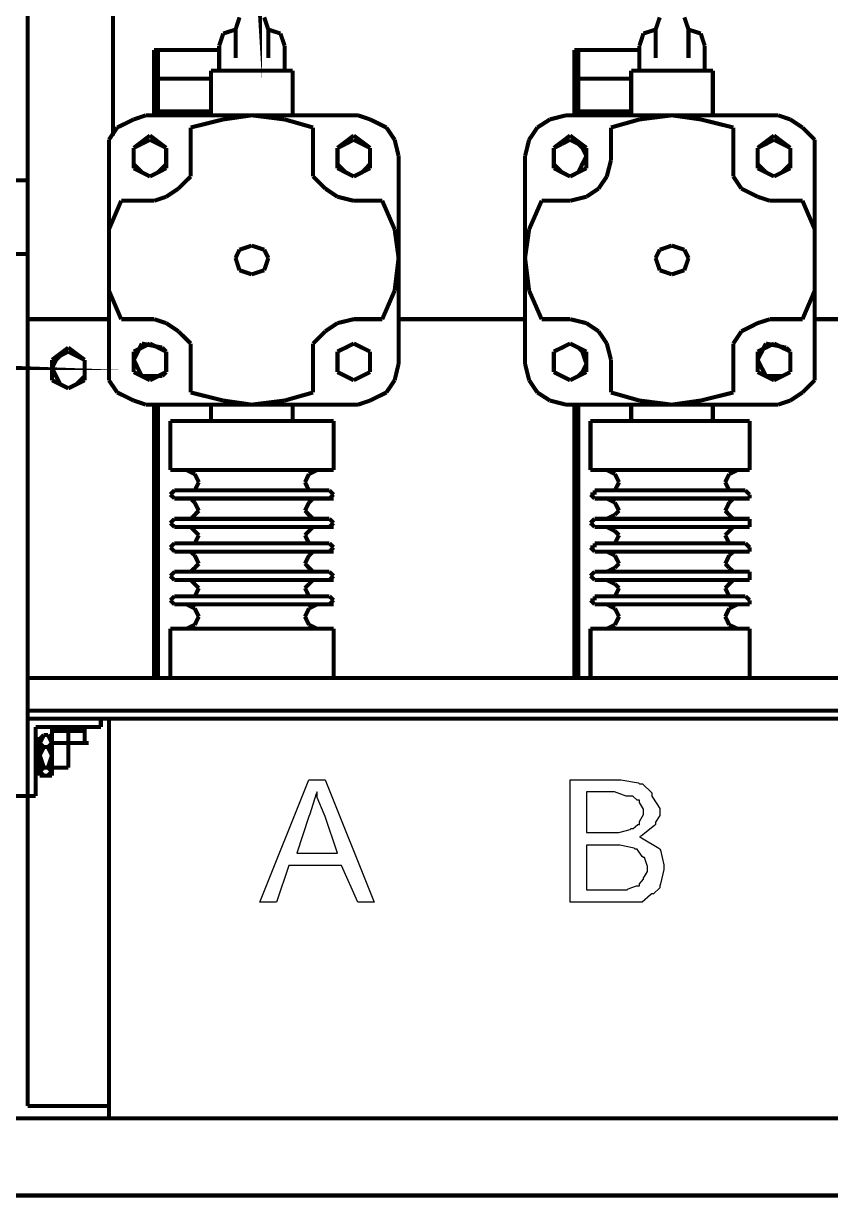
# Model space of a CAD drawing. Header units: metres. Extents: x 3290 to 4536, y 1562 to 1983.
# Drawn here: x 4157.41 to 4162.62, y 1698.58 to 1706.16 of the extents above; entities that cross this region are included whole.
import ezdxf

# ---------------------------------------------------------------- set-up
doc = ezdxf.new("R2010")
doc.units = ezdxf.units.M
for name, color, linetype in [('C00-00-00-BLACK', 7, 'Continuous'), ('CC6-C8-CA', 254, 'Continuous'), ('CFF-00-00', 1, 'Continuous')]:
    doc.layers.add(name, color=color, linetype=linetype)

msp = doc.modelspace()

# ---------------------------------------------------------------- linework, layer by layer
at = {"layer": 'C00-00-00-BLACK', "const_width": 0.0263}
for points in [[(4157.4404, 1701.934), (4157.4404, 1706.8836)], [(4157.9926, 1705.4365), (4157.9926, 1706.8836)], [(4158.8087, 1706.1998), (4158.7833, 1706.1209)], [(4158.9951, 1706.1209), (4158.9684, 1706.1998)], [(4161.5223, 1706.1998), (4161.4956, 1706.1209)], [(4161.7081, 1706.1209), (4161.6814, 1706.1998)], [(4158.7038, 1706.0955), (4158.6777, 1706.016)], [(4158.7833, 1706.1209), (4158.7038, 1706.0955)], [(4158.7833, 1706.1209), (4158.7833, 1705.9371)], [(4158.9951, 1706.1209), (4158.9951, 1705.9371)], [(4159.0733, 1706.0955), (4158.9951, 1706.1209)], [(4159.1, 1706.016), (4159.0733, 1706.0955)], [(4161.4168, 1706.0955), (4161.3913, 1706.016)], [(4161.4956, 1706.1209), (4161.4168, 1706.0955)], [(4161.4956, 1705.9371), (4161.4956, 1706.1209)], [(4161.7869, 1706.0955), (4161.7081, 1706.1209)], [(4161.7081, 1706.1209), (4161.7081, 1705.9371)], [(4161.813, 1706.016), (4161.7869, 1706.0955)], [(4158.6777, 1706.016), (4158.6777, 1705.8563)], [(4159.1, 1706.016), (4159.1, 1705.8563)], [(4161.3913, 1706.016), (4161.3913, 1705.8563)], [(4161.813, 1706.016), (4161.813, 1705.8563)], [(4158.2572, 1705.9899), (4158.2572, 1705.5675)], [(4158.6777, 1705.9899), (4158.2572, 1705.9899)], [(4158.2833, 1705.9899), (4158.2833, 1705.5675)], [(4160.9702, 1705.9899), (4160.9702, 1705.5675)], [(4161.3913, 1705.9899), (4160.9702, 1705.9899)], [(4160.9963, 1705.9899), (4160.9963, 1705.5675)], [(4159.1528, 1705.8563), (4158.6249, 1705.8563)], [(4158.6249, 1705.8563), (4158.6249, 1705.5675)], [(4159.1528, 1705.8563), (4159.1528, 1705.5675)], [(4161.3379, 1705.8563), (4161.3379, 1705.5675)], [(4161.8652, 1705.8563), (4161.3379, 1705.8563)], [(4161.8652, 1705.8563), (4161.8652, 1705.5675)], [(4158.6249, 1705.8048), (4158.2572, 1705.8048)], [(4161.3379, 1705.8048), (4160.9702, 1705.8048)], [(4158.2044, 1705.5675), (4158.1261, 1705.5408)], [(4159.5733, 1705.5675), (4158.2044, 1705.5675)], [(4158.6249, 1705.5936), (4158.2833, 1705.5936)], [(4158.8876, 1705.5675), (4158.7038, 1705.5408)], [(4159.1, 1705.5408), (4158.8876, 1705.5675)], [(4159.6522, 1705.5408), (4159.5733, 1705.5675)], [(4160.918, 1705.5675), (4160.813, 1705.5408)], [(4162.2863, 1705.5675), (4160.918, 1705.5675)], [(4161.3379, 1705.5936), (4160.9963, 1705.5936)], [(4161.6006, 1705.5675), (4161.3913, 1705.5408)], [(4161.7869, 1705.5408), (4161.6006, 1705.5675)], [(4162.3652, 1705.5408), (4162.2863, 1705.5675)], [(4158.0193, 1705.4886), (4157.9659, 1705.4098)], [(4158.1261, 1705.5408), (4158.0193, 1705.4886)], [(4158.7038, 1705.5408), (4158.4938, 1705.4886)], [(4158.4938, 1705.4886), (4158.4938, 1705.2781)], [(4159.2839, 1705.4886), (4159.1, 1705.5408)], [(4159.2839, 1705.4886), (4159.2839, 1705.2781)], [(4159.7572, 1705.4886), (4159.6522, 1705.5408)], [(4159.8106, 1705.4098), (4159.7572, 1705.4886)], [(4160.7323, 1705.4886), (4160.6789, 1705.4098)], [(4160.813, 1705.5408), (4160.7323, 1705.4886)], [(4161.3913, 1705.5408), (4161.2074, 1705.4886)], [(4161.2074, 1705.4886), (4161.2074, 1705.2781)], [(4161.9975, 1705.4886), (4161.7869, 1705.5408)], [(4161.9975, 1705.4886), (4161.9975, 1705.2781)], [(4162.4441, 1705.4886), (4162.3652, 1705.5408)], [(4162.5229, 1705.4098), (4162.4441, 1705.4886)], [(4157.9659, 1705.4098), (4157.9659, 1705.3048)], [(4158.2305, 1705.4365), (4158.1261, 1705.357)], [(4158.2305, 1705.4098), (4158.1783, 1705.383)], [(4158.3355, 1705.357), (4158.2305, 1705.4365)], [(4158.2833, 1705.383), (4158.2305, 1705.4098)], [(4159.5466, 1705.4365), (4159.4416, 1705.357)], [(4159.5466, 1705.4098), (4159.4944, 1705.383)], [(4159.6522, 1705.357), (4159.5466, 1705.4365)], [(4159.6, 1705.383), (4159.5466, 1705.4098)], [(4159.836, 1705.3048), (4159.8106, 1705.4098)], [(4160.6789, 1705.4098), (4160.6528, 1705.3048)], [(4160.9435, 1705.4365), (4160.8385, 1705.357)], [(4160.9435, 1705.4098), (4160.8913, 1705.383)], [(4161.0491, 1705.357), (4160.9435, 1705.4365)], [(4160.9963, 1705.383), (4160.9435, 1705.4098)], [(4162.2602, 1705.4365), (4162.1546, 1705.357)], [(4162.2602, 1705.4098), (4162.208, 1705.383)], [(4162.3652, 1705.357), (4162.2602, 1705.4365)], [(4162.313, 1705.383), (4162.2602, 1705.4098)], [(4162.5229, 1705.3048), (4162.5229, 1705.4098)], [(4158.1783, 1705.383), (4158.1261, 1705.357)], [(4158.1261, 1705.357), (4158.1261, 1705.2259)], [(4158.1261, 1705.357), (4158.1261, 1705.3048)], [(4158.3355, 1705.357), (4158.2833, 1705.383)], [(4158.3355, 1705.2259), (4158.3355, 1705.357)], [(4158.3355, 1705.3048), (4158.3355, 1705.357)], [(4159.4944, 1705.383), (4159.4416, 1705.357)], [(4159.4416, 1705.357), (4159.4416, 1705.3048)], [(4159.4416, 1705.357), (4159.4416, 1705.2259)], [(4159.6522, 1705.357), (4159.6, 1705.383)], [(4159.6522, 1705.3048), (4159.6522, 1705.357)], [(4159.6522, 1705.2259), (4159.6522, 1705.357)], [(4160.8913, 1705.383), (4160.8385, 1705.357)], [(4160.8385, 1705.357), (4160.8385, 1705.3048)], [(4160.8385, 1705.357), (4160.8385, 1705.2259)], [(4161.0224, 1705.357), (4160.9963, 1705.383)], [(4161.0491, 1705.3048), (4161.0224, 1705.357)], [(4161.0491, 1705.2259), (4161.0491, 1705.357)], [(4162.208, 1705.383), (4162.1546, 1705.357)], [(4162.1546, 1705.357), (4162.1546, 1705.2259)], [(4162.1546, 1705.357), (4162.1546, 1705.3048)], [(4162.3652, 1705.357), (4162.313, 1705.383)], [(4162.3652, 1705.2259), (4162.3652, 1705.357)], [(4162.3652, 1705.3048), (4162.3652, 1705.357)], [(4157.9659, 1703.962), (4157.9659, 1705.3048)], [(4158.1261, 1705.3048), (4158.1261, 1705.2526)], [(4158.1261, 1705.2526), (4158.1783, 1705.1992)], [(4158.2833, 1705.1992), (4158.3355, 1705.2526)], [(4158.3355, 1705.2526), (4158.3355, 1705.3048)], [(4158.4938, 1705.1725), (4158.4938, 1705.2781)], [(4159.2839, 1705.2781), (4159.2839, 1705.1725)], [(4159.4416, 1705.3048), (4159.4416, 1705.2526)], [(4159.4416, 1705.2526), (4159.4944, 1705.1992)], [(4159.6, 1705.1992), (4159.6522, 1705.2526)], [(4159.6522, 1705.2526), (4159.6522, 1705.3048)], [(4159.836, 1703.962), (4159.836, 1705.3048)], [(4160.6528, 1703.962), (4160.6528, 1705.3048)], [(4160.8385, 1705.3048), (4160.8385, 1705.2526)], [(4160.8385, 1705.2526), (4160.8913, 1705.1992)], [(4160.9963, 1705.1992), (4161.0224, 1705.2526)], [(4161.0224, 1705.2526), (4161.0491, 1705.3048)], [(4161.1807, 1705.1725), (4161.2074, 1705.2781)], [(4161.9975, 1705.2781), (4161.9975, 1705.1725)], [(4162.1546, 1705.3048), (4162.1546, 1705.2526)], [(4162.1546, 1705.2526), (4162.208, 1705.1992)], [(4162.313, 1705.1992), (4162.3652, 1705.2526)], [(4162.3652, 1705.2526), (4162.3652, 1705.3048)], [(4162.5229, 1703.962), (4162.5229, 1705.3048)], [(4158.1261, 1705.2259), (4158.2305, 1705.1725)], [(4158.1783, 1705.1992), (4158.2305, 1705.1725)], [(4158.2305, 1705.1725), (4158.3355, 1705.2259)], [(4158.2305, 1705.1725), (4158.2833, 1705.1992)], [(4158.4143, 1705.0942), (4158.4938, 1705.1725)], [(4159.2839, 1705.1725), (4159.3628, 1705.0942)], [(4159.4416, 1705.2259), (4159.5466, 1705.1725)], [(4159.4944, 1705.1992), (4159.5466, 1705.1725)], [(4159.5466, 1705.1725), (4159.6522, 1705.2259)], [(4159.5466, 1705.1725), (4159.6, 1705.1992)], [(4160.8385, 1705.2259), (4160.9435, 1705.1725)], [(4160.8913, 1705.1992), (4160.9435, 1705.1725)], [(4160.9435, 1705.1725), (4161.0491, 1705.2259)], [(4160.9435, 1705.1725), (4160.9963, 1705.1992)], [(4161.1273, 1705.0942), (4161.1807, 1705.1725)], [(4161.9975, 1705.1725), (4162.0497, 1705.0942)], [(4162.1546, 1705.2259), (4162.2602, 1705.1725)], [(4162.208, 1705.1992), (4162.2602, 1705.1725)], [(4162.2602, 1705.1725), (4162.3652, 1705.2259)], [(4162.2602, 1705.1725), (4162.313, 1705.1992)], [(4157.4404, 1705.147), (4156.9386, 1705.147)], [(4158.2572, 1705.0153), (4158.3355, 1705.0414)], [(4158.3355, 1705.0414), (4158.4143, 1705.0942)], [(4159.3628, 1705.0942), (4159.4416, 1705.0414)], [(4159.4416, 1705.0414), (4159.5466, 1705.0153)], [(4160.9435, 1705.0153), (4161.0491, 1705.0414)], [(4161.0491, 1705.0414), (4161.1273, 1705.0942)], [(4162.0497, 1705.0942), (4162.1546, 1705.0414)], [(4162.1546, 1705.0414), (4162.2341, 1705.0153)], [(4158.0448, 1705.0153), (4157.9659, 1704.8309)], [(4158.2572, 1705.0153), (4158.0448, 1705.0153)], [(4159.7305, 1705.0153), (4159.5466, 1705.0153)], [(4159.8106, 1704.8309), (4159.7305, 1705.0153)], [(4160.7596, 1705.0153), (4160.6789, 1704.8309)], [(4160.9435, 1705.0153), (4160.7596, 1705.0153)], [(4162.4441, 1705.0153), (4162.2341, 1705.0153)], [(4162.5229, 1704.8309), (4162.4441, 1705.0153)], [(4157.9659, 1704.8309), (4157.9659, 1704.6458)], [(4159.836, 1704.6458), (4159.8106, 1704.8309)], [(4160.6789, 1704.8309), (4160.6528, 1704.6458)], [(4162.5229, 1704.6458), (4162.5229, 1704.8309)], [(4158.8876, 1704.7259), (4158.8087, 1704.6992)], [(4158.9684, 1704.6992), (4158.8876, 1704.7259)], [(4161.6006, 1704.7259), (4161.5223, 1704.6992)], [(4161.6814, 1704.6992), (4161.6006, 1704.7259)], [(4157.4404, 1704.6719), (4156.9386, 1704.6719)], [(4157.9659, 1704.6458), (4157.9659, 1704.4352)], [(4158.8087, 1704.6992), (4158.7833, 1704.6458)], [(4158.7833, 1704.6458), (4158.8087, 1704.5669)], [(4158.9951, 1704.6458), (4158.9684, 1704.6992)], [(4158.9684, 1704.5669), (4158.9951, 1704.6458)], [(4159.8106, 1704.4352), (4159.836, 1704.6458)], [(4160.6528, 1704.6458), (4160.6789, 1704.4352)], [(4161.5223, 1704.6992), (4161.4956, 1704.6458)], [(4161.4956, 1704.6458), (4161.5223, 1704.5669)], [(4161.7081, 1704.6458), (4161.6814, 1704.6992)], [(4161.6814, 1704.5669), (4161.7081, 1704.6458)], [(4162.5229, 1704.4352), (4162.5229, 1704.6458)], [(4158.8087, 1704.5669), (4158.8876, 1704.5402)], [(4158.8876, 1704.5402), (4158.9684, 1704.5669)], [(4161.5223, 1704.5669), (4161.6006, 1704.5402)], [(4161.6006, 1704.5402), (4161.6814, 1704.5669)], [(4157.9659, 1704.4352), (4158.0448, 1704.2508)], [(4159.7305, 1704.2508), (4159.8106, 1704.4352)], [(4160.6789, 1704.4352), (4160.7596, 1704.2508)], [(4162.4441, 1704.2508), (4162.5229, 1704.4352)], [(4157.9659, 1704.2508), (4157.4404, 1704.2508)], [(4158.2572, 1704.2508), (4158.0448, 1704.2508)], [(4158.3355, 1704.2253), (4158.2572, 1704.2508)], [(4158.4143, 1704.1725), (4158.3355, 1704.2253)], [(4159.4416, 1704.2253), (4159.3628, 1704.1725)], [(4159.5466, 1704.2508), (4159.4416, 1704.2253)], [(4159.7305, 1704.2508), (4159.5466, 1704.2508)], [(4160.6528, 1704.2508), (4159.836, 1704.2508)], [(4160.9435, 1704.2508), (4160.7596, 1704.2508)], [(4161.0491, 1704.2253), (4160.9435, 1704.2508)], [(4161.1273, 1704.1725), (4161.0491, 1704.2253)], [(4162.1546, 1704.2253), (4162.0497, 1704.1725)], [(4162.2341, 1704.2508), (4162.1546, 1704.2253)], [(4162.4441, 1704.2508), (4162.2341, 1704.2508)], [(4163.3658, 1704.2508), (4162.5229, 1704.2508)], [(4158.4938, 1704.0936), (4158.4143, 1704.1725)], [(4159.3628, 1704.1725), (4159.2839, 1704.0936)], [(4161.1807, 1704.0936), (4161.1273, 1704.1725)], [(4162.0497, 1704.1725), (4161.9975, 1704.0936)], [(4157.7032, 1704.0669), (4157.5982, 1703.988)], [(4157.7032, 1704.0415), (4157.651, 1704.0147)], [(4157.8088, 1703.988), (4157.7032, 1704.0669)], [(4157.756, 1704.0147), (4157.7032, 1704.0415)], [(4158.1783, 1704.0936), (4158.1261, 1703.988)], [(4158.2305, 1704.0936), (4158.1261, 1704.0415)], [(4158.1261, 1704.0415), (4158.1261, 1703.9092)], [(4158.31, 1704.0669), (4158.1783, 1704.0936)], [(4158.3355, 1704.0415), (4158.2305, 1704.0936)], [(4158.3355, 1704.0415), (4158.31, 1704.0669)], [(4158.3355, 1703.962), (4158.3355, 1704.0415)], [(4158.3355, 1703.9092), (4158.3355, 1704.0415)], [(4158.4938, 1703.988), (4158.4938, 1704.0936)], [(4159.2839, 1704.0936), (4159.2839, 1703.988)], [(4159.5466, 1704.0936), (4159.4416, 1704.0415)], [(4159.4944, 1704.0669), (4159.4416, 1704.0415)], [(4159.4416, 1704.0415), (4159.4416, 1703.9092)], [(4159.4416, 1704.0415), (4159.4416, 1703.962)], [(4159.5466, 1704.0936), (4159.4944, 1704.0669)], [(4159.6522, 1704.0415), (4159.5466, 1704.0936)], [(4159.6, 1704.0669), (4159.5466, 1704.0936)], [(4159.6522, 1704.0415), (4159.6, 1704.0669)], [(4159.6522, 1703.9092), (4159.6522, 1704.0415)], [(4159.6522, 1703.962), (4159.6522, 1704.0415)], [(4160.9435, 1704.0936), (4160.8385, 1704.0415)], [(4160.8913, 1704.0669), (4160.8385, 1704.0415)], [(4160.8385, 1704.0415), (4160.8385, 1703.9092)], [(4160.8385, 1704.0415), (4160.8385, 1703.962)], [(4160.9435, 1704.0936), (4160.8913, 1704.0669)], [(4161.0491, 1704.0415), (4160.9435, 1704.0936)], [(4160.9963, 1704.0669), (4160.9435, 1704.0936)], [(4161.0224, 1704.0415), (4160.9963, 1704.0669)], [(4161.0491, 1703.962), (4161.0224, 1704.0415)], [(4161.0491, 1703.9092), (4161.0491, 1704.0415)], [(4161.2074, 1703.988), (4161.1807, 1704.0936)], [(4161.9975, 1704.0936), (4161.9975, 1703.988)], [(4162.208, 1704.0936), (4162.1546, 1703.988)], [(4162.2602, 1704.0936), (4162.1546, 1704.0415)], [(4162.1546, 1704.0415), (4162.1546, 1703.9092)], [(4162.3385, 1704.0669), (4162.208, 1704.0936)], [(4162.3652, 1704.0415), (4162.2602, 1704.0936)], [(4162.3652, 1704.0415), (4162.3385, 1704.0669)], [(4162.3652, 1703.962), (4162.3652, 1704.0415)], [(4162.3652, 1703.9092), (4162.3652, 1704.0415)], [(4157.6243, 1703.988), (4157.5982, 1703.9359)], [(4157.5982, 1703.988), (4157.5982, 1703.8564)], [(4157.651, 1704.0147), (4157.6243, 1703.988)], [(4157.8088, 1703.988), (4157.756, 1704.0147)], [(4157.8088, 1703.9359), (4157.8088, 1703.988)], [(4157.8088, 1703.8564), (4157.8088, 1703.988)], [(4157.9659, 1703.962), (4157.9659, 1703.8564)], [(4158.1261, 1703.988), (4158.1783, 1703.8831)], [(4158.3355, 1703.9092), (4158.3355, 1703.962)], [(4158.4938, 1703.988), (4158.4938, 1703.7775)], [(4159.2839, 1703.988), (4159.2839, 1703.7775)], [(4159.4416, 1703.962), (4159.4416, 1703.9092)], [(4159.6522, 1703.9092), (4159.6522, 1703.962)], [(4159.8106, 1703.8564), (4159.836, 1703.962)], [(4160.6528, 1703.962), (4160.6789, 1703.8564)], [(4160.8385, 1703.962), (4160.8385, 1703.9092)], [(4161.0224, 1703.9092), (4161.0491, 1703.962)], [(4161.2074, 1703.988), (4161.2074, 1703.7775)], [(4161.9975, 1703.988), (4161.9975, 1703.7775)], [(4162.1546, 1703.988), (4162.208, 1703.8831)], [(4162.3652, 1703.9092), (4162.3652, 1703.962)], [(4162.5229, 1703.8564), (4162.5229, 1703.962)], [(4157.5982, 1703.9359), (4157.6243, 1703.8831)], [(4157.6243, 1703.8831), (4157.651, 1703.8309)], [(4157.756, 1703.8309), (4157.8088, 1703.8831)], [(4157.8088, 1703.8831), (4157.8088, 1703.9359)], [(4158.1261, 1703.9092), (4158.2305, 1703.8564)], [(4158.1783, 1703.8831), (4158.31, 1703.8831)], [(4158.2305, 1703.8564), (4158.3355, 1703.9092)], [(4158.31, 1703.8831), (4158.3355, 1703.9092)], [(4159.4416, 1703.9092), (4159.5466, 1703.8564)], [(4159.4416, 1703.9092), (4159.4944, 1703.8831)], [(4159.4944, 1703.8831), (4159.5466, 1703.8564)], [(4159.5466, 1703.8564), (4159.6522, 1703.9092)], [(4159.5466, 1703.8564), (4159.6, 1703.8831)], [(4159.6, 1703.8831), (4159.6522, 1703.9092)], [(4160.8385, 1703.9092), (4160.9435, 1703.8564)], [(4160.8385, 1703.9092), (4160.8913, 1703.8831)], [(4160.8913, 1703.8831), (4160.9435, 1703.8564)], [(4160.9435, 1703.8564), (4161.0491, 1703.9092)], [(4160.9435, 1703.8564), (4160.9963, 1703.8831)], [(4160.9963, 1703.8831), (4161.0224, 1703.9092)], [(4162.1546, 1703.9092), (4162.2602, 1703.8564)], [(4162.208, 1703.8831), (4162.313, 1703.8831)], [(4162.2602, 1703.8564), (4162.3652, 1703.9092)], [(4162.313, 1703.8831), (4162.3652, 1703.9092)], [(4157.5982, 1703.8564), (4157.7032, 1703.8042)], [(4157.651, 1703.8309), (4157.7032, 1703.8042)], [(4157.7032, 1703.8042), (4157.8088, 1703.8564)], [(4157.7032, 1703.8042), (4157.756, 1703.8309)], [(4157.9659, 1703.8564), (4158.0193, 1703.7775)], [(4159.7572, 1703.7775), (4159.8106, 1703.8564)], [(4160.6789, 1703.8564), (4160.7323, 1703.7775)], [(4162.4441, 1703.7775), (4162.5229, 1703.8564)], [(4158.0193, 1703.7775), (4158.1261, 1703.7253)], [(4158.4938, 1703.7775), (4158.7038, 1703.7253)], [(4159.1, 1703.7253), (4159.2839, 1703.7775)], [(4159.6522, 1703.7253), (4159.7572, 1703.7775)], [(4160.7323, 1703.7775), (4160.813, 1703.7253)], [(4161.2074, 1703.7775), (4161.3913, 1703.7253)], [(4161.7869, 1703.7253), (4161.9975, 1703.7775)], [(4162.3652, 1703.7253), (4162.4441, 1703.7775)], [(4158.1261, 1703.7253), (4158.2044, 1703.6986)], [(4159.5733, 1703.6986), (4158.2044, 1703.6986)], [(4158.2572, 1703.6986), (4158.2572, 1701.934)], [(4158.2833, 1703.6986), (4158.2833, 1701.934)], [(4158.6249, 1703.6986), (4158.6249, 1703.5936)], [(4158.7038, 1703.7253), (4158.8876, 1703.6986)], [(4158.8876, 1703.6986), (4159.1, 1703.7253)], [(4159.1528, 1703.6986), (4159.1528, 1703.5936)], [(4159.5733, 1703.6986), (4159.6522, 1703.7253)], [(4160.813, 1703.7253), (4160.918, 1703.6986)], [(4162.2863, 1703.6986), (4160.918, 1703.6986)], [(4160.9702, 1703.6986), (4160.9702, 1701.934)], [(4160.9963, 1703.6986), (4160.9963, 1701.934)], [(4161.3379, 1703.6986), (4161.3379, 1703.5936)], [(4161.3913, 1703.7253), (4161.6006, 1703.6986)], [(4161.6006, 1703.6986), (4161.7869, 1703.7253)], [(4161.8652, 1703.6986), (4161.8652, 1703.5936)], [(4162.2863, 1703.6986), (4162.3652, 1703.7253)], [(4159.4162, 1703.5936), (4158.3622, 1703.5936)], [(4158.3622, 1703.5936), (4158.3622, 1703.2769)], [(4159.4162, 1703.5936), (4159.4162, 1703.2769)], [(4162.1025, 1703.5936), (4161.0752, 1703.5936)], [(4161.0752, 1703.5936), (4161.0752, 1703.2769)], [(4162.1025, 1703.5936), (4162.1025, 1703.2769)], [(4159.4162, 1703.2769), (4158.3622, 1703.2769)], [(4158.5199, 1703.2508), (4158.4671, 1703.2769)], [(4159.3106, 1703.2769), (4159.2572, 1703.2508)], [(4162.1025, 1703.2769), (4161.0752, 1703.2769)], [(4161.2329, 1703.2508), (4161.1807, 1703.2769)], [(4162.0236, 1703.2769), (4161.9708, 1703.2508)], [(4158.546, 1703.198), (4158.5199, 1703.2508)], [(4159.2572, 1703.2508), (4159.2317, 1703.198)], [(4161.2596, 1703.198), (4161.2329, 1703.2508)], [(4161.9708, 1703.2508), (4161.9453, 1703.198)], [(4158.3889, 1703.1452), (4158.3622, 1703.1185)], [(4159.3895, 1703.1452), (4158.3889, 1703.1452)], [(4158.4671, 1703.1452), (4158.5199, 1703.1452)], [(4158.5199, 1703.1452), (4158.546, 1703.198)], [(4159.2317, 1703.198), (4159.2572, 1703.1452)], [(4159.2572, 1703.1452), (4159.3106, 1703.1452)], [(4159.4162, 1703.1185), (4159.3895, 1703.1452)], [(4162.0758, 1703.1452), (4161.1019, 1703.1452)], [(4161.1019, 1703.1452), (4161.1019, 1703.1185)], [(4161.1807, 1703.1452), (4161.2329, 1703.1452)], [(4161.2329, 1703.1452), (4161.2596, 1703.198)], [(4161.9453, 1703.198), (4161.9708, 1703.1452)], [(4161.9708, 1703.1452), (4162.0236, 1703.1452)], [(4162.1025, 1703.1185), (4162.0758, 1703.1452)], [(4158.3622, 1703.1185), (4158.3889, 1703.093)], [(4159.3895, 1703.093), (4158.3889, 1703.093)], [(4158.3889, 1703.093), (4158.4143, 1703.093)], [(4158.5199, 1703.0663), (4158.4938, 1703.093)], [(4158.546, 1703.0141), (4158.5199, 1703.0663)], [(4159.2572, 1703.0663), (4159.2317, 1703.0141)], [(4159.2839, 1703.093), (4159.2572, 1703.0663)], [(4159.3895, 1703.093), (4159.4162, 1703.1185)], [(4159.3895, 1703.093), (4159.4162, 1703.093)], [(4161.1019, 1703.1185), (4161.0752, 1703.1185)], [(4161.0752, 1703.1185), (4161.1019, 1703.093)], [(4162.0758, 1703.093), (4161.1019, 1703.093)], [(4161.1019, 1703.093), (4161.1273, 1703.093)], [(4161.2329, 1703.0663), (4161.1807, 1703.093)], [(4161.2596, 1703.0141), (4161.2329, 1703.0663)], [(4161.9708, 1703.0663), (4161.9453, 1703.0141)], [(4161.9975, 1703.093), (4161.9708, 1703.0663)], [(4162.0758, 1703.093), (4162.1025, 1703.093)], [(4162.1025, 1703.093), (4162.1025, 1703.1185)], [(4158.4938, 1702.9614), (4158.5199, 1702.9874)], [(4158.5199, 1702.9874), (4158.546, 1703.0141)], [(4159.2317, 1703.0141), (4159.2572, 1702.9874)], [(4159.2572, 1702.9874), (4159.2839, 1702.9614)], [(4161.1807, 1702.9614), (4161.2329, 1702.9874)], [(4161.2329, 1702.9874), (4161.2596, 1703.0141)], [(4161.9453, 1703.0141), (4161.9708, 1702.9874)], [(4161.9708, 1702.9874), (4161.9975, 1702.9614)], [(4158.3889, 1702.9614), (4158.3622, 1702.9346)], [(4158.3622, 1702.9346), (4158.3889, 1702.9092)], [(4159.3895, 1702.9614), (4158.3889, 1702.9614)], [(4159.3895, 1702.9092), (4158.3889, 1702.9092)], [(4158.3889, 1702.9092), (4158.4143, 1702.9092)], [(4158.5199, 1702.8825), (4158.4938, 1702.9092)], [(4159.2839, 1702.9092), (4159.2572, 1702.8825)], [(4159.4162, 1702.9346), (4159.3895, 1702.9614)], [(4159.3895, 1702.9092), (4159.4162, 1702.9346)], [(4159.3895, 1702.9092), (4159.4162, 1702.9092)], [(4161.1019, 1702.9614), (4161.0752, 1702.9346)], [(4161.0752, 1702.9346), (4161.1019, 1702.9092)], [(4162.0758, 1702.9614), (4161.1019, 1702.9614)], [(4161.1019, 1702.9614), (4161.1273, 1702.9614)], [(4162.0758, 1702.9092), (4161.1019, 1702.9092)], [(4161.1019, 1702.9092), (4161.1273, 1702.9092)], [(4161.2329, 1702.8825), (4161.1807, 1702.9092)], [(4161.9975, 1702.9092), (4161.9708, 1702.8825)], [(4162.1025, 1702.9614), (4162.0758, 1702.9614)], [(4162.0758, 1702.9092), (4162.1025, 1702.9092)], [(4162.1025, 1702.9092), (4162.1025, 1702.9614)], [(4158.546, 1702.8558), (4158.5199, 1702.8825)], [(4158.5199, 1702.8036), (4158.546, 1702.8558)], [(4159.2572, 1702.8825), (4159.2317, 1702.8558)], [(4159.2317, 1702.8558), (4159.2572, 1702.8036)], [(4161.2596, 1702.8558), (4161.2329, 1702.8825)], [(4161.2329, 1702.8036), (4161.2596, 1702.8558)], [(4161.9708, 1702.8825), (4161.9453, 1702.8558)], [(4161.9453, 1702.8558), (4161.9708, 1702.8036)], [(4158.3889, 1702.8036), (4158.3622, 1702.7769)], [(4158.3622, 1702.7769), (4158.3889, 1702.7502)], [(4159.3895, 1702.8036), (4158.3889, 1702.8036)], [(4159.3895, 1702.7502), (4158.3889, 1702.7502)], [(4158.3889, 1702.7502), (4158.4143, 1702.7502)], [(4158.4938, 1702.8036), (4158.5199, 1702.8036)], [(4158.5199, 1702.7247), (4158.4938, 1702.7502)], [(4159.2572, 1702.8036), (4159.2839, 1702.8036)], [(4159.2839, 1702.7502), (4159.2572, 1702.7247)], [(4159.4162, 1702.7769), (4159.3895, 1702.8036)], [(4159.3895, 1702.7502), (4159.4162, 1702.7769)], [(4159.3895, 1702.7502), (4159.4162, 1702.7502)], [(4161.1019, 1702.7769), (4161.0752, 1702.7769)], [(4161.0752, 1702.7769), (4161.1019, 1702.7502)], [(4162.0758, 1702.8036), (4161.1019, 1702.8036)], [(4161.1019, 1702.8036), (4161.1019, 1702.7769)], [(4162.0758, 1702.7502), (4161.1019, 1702.7502)], [(4161.1019, 1702.7502), (4161.1273, 1702.7502)], [(4161.1807, 1702.8036), (4161.2329, 1702.8036)], [(4161.2329, 1702.7247), (4161.1807, 1702.7502)], [(4161.9708, 1702.8036), (4161.9975, 1702.8036)], [(4161.9975, 1702.7502), (4161.9708, 1702.7247)], [(4162.1025, 1702.7769), (4162.0758, 1702.8036)], [(4162.0758, 1702.7502), (4162.1025, 1702.7502)], [(4162.1025, 1702.7502), (4162.1025, 1702.7769)], [(4158.546, 1702.6719), (4158.5199, 1702.7247)], [(4158.5199, 1702.6452), (4158.546, 1702.6719)], [(4159.2572, 1702.7247), (4159.2317, 1702.6719)], [(4159.2317, 1702.6719), (4159.2572, 1702.6452)], [(4161.2596, 1702.6719), (4161.2329, 1702.7247)], [(4161.2329, 1702.6452), (4161.2596, 1702.6719)], [(4161.9708, 1702.7247), (4161.9453, 1702.6719)], [(4161.9453, 1702.6719), (4161.9708, 1702.6452)], [(4158.3889, 1702.6197), (4158.3622, 1702.593)], [(4159.3895, 1702.6197), (4158.3889, 1702.6197)], [(4158.4938, 1702.6197), (4158.5199, 1702.6452)], [(4159.2572, 1702.6452), (4159.2839, 1702.6197)], [(4159.4162, 1702.593), (4159.3895, 1702.6197)], [(4161.1019, 1702.6197), (4161.0752, 1702.593)], [(4162.0758, 1702.6197), (4161.1019, 1702.6197)], [(4161.1019, 1702.6197), (4161.1273, 1702.6197)], [(4161.1807, 1702.6197), (4161.2329, 1702.6452)], [(4161.9708, 1702.6452), (4161.9975, 1702.6197)], [(4162.1025, 1702.6197), (4162.0758, 1702.6197)], [(4162.1025, 1702.5663), (4162.1025, 1702.6197)], [(4158.3622, 1702.593), (4158.3889, 1702.5663)], [(4159.3895, 1702.5663), (4158.3889, 1702.5663)], [(4158.3889, 1702.5663), (4158.4143, 1702.5663)], [(4158.5199, 1702.5409), (4158.4938, 1702.5663)], [(4158.546, 1702.5142), (4158.5199, 1702.5409)], [(4159.2572, 1702.5409), (4159.2317, 1702.5142)], [(4159.2839, 1702.5663), (4159.2572, 1702.5409)], [(4159.3895, 1702.5663), (4159.4162, 1702.593)], [(4159.3895, 1702.5663), (4159.4162, 1702.5663)], [(4161.0752, 1702.593), (4161.1019, 1702.5663)], [(4162.0758, 1702.5663), (4161.1019, 1702.5663)], [(4161.1019, 1702.5663), (4161.1273, 1702.5663)], [(4161.2329, 1702.5409), (4161.1807, 1702.5663)], [(4161.2596, 1702.5142), (4161.2329, 1702.5409)], [(4161.9708, 1702.5409), (4161.9453, 1702.5142)], [(4161.9975, 1702.5663), (4161.9708, 1702.5409)], [(4162.0758, 1702.5663), (4162.1025, 1702.5663)], [(4158.3889, 1702.4614), (4158.3622, 1702.4359)], [(4159.3895, 1702.4614), (4158.3889, 1702.4614)], [(4158.4938, 1702.4614), (4158.5199, 1702.4614)], [(4158.5199, 1702.4614), (4158.546, 1702.5142)], [(4159.2317, 1702.5142), (4159.2572, 1702.4614)], [(4159.2572, 1702.4614), (4159.2839, 1702.4614)], [(4159.4162, 1702.4359), (4159.3895, 1702.4614)], [(4162.0758, 1702.4614), (4161.1019, 1702.4614)], [(4161.1019, 1702.4614), (4161.1019, 1702.4359)], [(4161.1807, 1702.4614), (4161.2329, 1702.4614)], [(4161.2329, 1702.4614), (4161.2596, 1702.5142)], [(4161.9453, 1702.5142), (4161.9708, 1702.4614)], [(4161.9708, 1702.4614), (4161.9975, 1702.4614)], [(4162.1025, 1702.4359), (4162.0758, 1702.4614)], [(4158.3622, 1702.4359), (4158.3889, 1702.4092)], [(4159.3895, 1702.4092), (4158.3889, 1702.4092)], [(4158.3889, 1702.4092), (4158.4143, 1702.4092)], [(4158.5199, 1702.3825), (4158.4671, 1702.4092)], [(4158.546, 1702.3303), (4158.5199, 1702.3825)], [(4159.2572, 1702.3825), (4159.2317, 1702.3303)], [(4159.3106, 1702.4092), (4159.2572, 1702.3825)], [(4159.3895, 1702.4092), (4159.4162, 1702.4359)], [(4159.3895, 1702.4092), (4159.4162, 1702.4092)], [(4161.1019, 1702.4359), (4161.0752, 1702.4359)], [(4161.0752, 1702.4359), (4161.1019, 1702.4092)], [(4162.0758, 1702.4092), (4161.1019, 1702.4092)], [(4161.1019, 1702.4092), (4161.1273, 1702.4092)], [(4161.2329, 1702.3825), (4161.1807, 1702.4092)], [(4161.2596, 1702.3303), (4161.2329, 1702.3825)], [(4161.9708, 1702.3825), (4161.9453, 1702.3303)], [(4162.0236, 1702.4092), (4161.9708, 1702.3825)], [(4162.0758, 1702.4092), (4162.1025, 1702.4092)], [(4162.1025, 1702.4092), (4162.1025, 1702.4359)], [(4158.5199, 1702.2769), (4158.546, 1702.3303)], [(4159.2317, 1702.3303), (4159.2572, 1702.2769)], [(4161.2329, 1702.2769), (4161.2596, 1702.3303)], [(4161.9453, 1702.3303), (4161.9708, 1702.2769)], [(4159.4162, 1702.2514), (4158.3622, 1702.2514)], [(4158.3622, 1702.2514), (4158.3622, 1701.934)], [(4158.4671, 1702.2514), (4158.5199, 1702.2769)], [(4159.2572, 1702.2769), (4159.3106, 1702.2514)], [(4159.4162, 1702.2514), (4159.4162, 1701.934)], [(4162.1025, 1702.2514), (4161.0752, 1702.2514)], [(4161.0752, 1702.2514), (4161.0752, 1701.934)], [(4161.1807, 1702.2514), (4161.2329, 1702.2769)], [(4161.9708, 1702.2769), (4162.0236, 1702.2514)], [(4162.1025, 1702.2514), (4162.1025, 1701.934)], [(4165.7639, 1701.934), (4157.4404, 1701.934)], [(4157.4404, 1701.934), (4157.4404, 1699.1701)], [(4165.7639, 1701.7235), (4157.4404, 1701.7235)], [(4165.7639, 1701.6713), (4157.4404, 1701.6713)], [(4157.4926, 1701.1713), (4157.4926, 1701.6179)], [(4157.9137, 1701.6179), (4157.4926, 1701.6179)], [(4157.5982, 1701.5924), (4157.5982, 1701.6179)], [(4157.8088, 1701.5924), (4157.8088, 1701.6179)], [(4157.9137, 1701.6713), (4157.9137, 1701.6179)], [(4157.9659, 1701.6713), (4157.9659, 1699.0906)], [(4157.5193, 1701.5396), (4157.4926, 1701.5396)], [(4157.5454, 1701.5657), (4157.5193, 1701.5396)], [(4157.5454, 1701.5657), (4157.5193, 1701.5136)], [(4157.5193, 1701.303), (4157.5193, 1701.5396)], [(4157.5715, 1701.5657), (4157.5454, 1701.5657)], [(4157.5982, 1701.5136), (4157.5715, 1701.5657)], [(4157.5715, 1701.5657), (4157.5982, 1701.5396)], [(4157.8088, 1701.5924), (4157.5982, 1701.5924)], [(4157.5982, 1701.5924), (4157.5982, 1701.5136)], [(4157.5982, 1701.303), (4157.5982, 1701.5396)], [(4157.7032, 1701.5136), (4157.7032, 1701.5924)], [(4157.8088, 1701.5924), (4157.8088, 1701.5136)], [(4157.5193, 1701.5136), (4157.5454, 1701.4875)], [(4157.5454, 1701.4875), (4157.5193, 1701.4341)], [(4157.5454, 1701.4875), (4157.5715, 1701.4875)], [(4157.5715, 1701.4875), (4157.5982, 1701.5136)], [(4157.5982, 1701.4341), (4157.5715, 1701.4875)], [(4157.8088, 1701.5136), (4157.5982, 1701.5136)], [(4157.5982, 1701.5136), (4157.6243, 1701.5136)], [(4157.5982, 1701.5136), (4157.651, 1701.5136)], [(4157.5982, 1701.5136), (4157.7032, 1701.5136)], [(4157.651, 1701.5136), (4157.7032, 1701.5136)], [(4157.7032, 1701.5136), (4157.756, 1701.5136)], [(4157.7032, 1701.5136), (4157.7032, 1701.3552)], [(4157.756, 1701.5136), (4157.8088, 1701.5136)], [(4157.8088, 1701.5136), (4157.8348, 1701.5136)], [(4157.5193, 1701.4341), (4157.5454, 1701.3552)], [(4157.5715, 1701.3552), (4157.5982, 1701.4341)], [(4157.5193, 1701.3297), (4157.4926, 1701.3297)], [(4157.5454, 1701.3552), (4157.5193, 1701.3297)], [(4157.5193, 1701.3297), (4157.5454, 1701.303)], [(4157.5715, 1701.3552), (4157.5454, 1701.3552)], [(4157.5982, 1701.3297), (4157.5715, 1701.3552)], [(4157.5715, 1701.303), (4157.5982, 1701.3297)], [(4157.7032, 1701.3552), (4157.5982, 1701.3552)], [(4157.5454, 1701.303), (4157.5193, 1701.303)], [(4157.5715, 1701.303), (4157.5454, 1701.303)], [(4157.5982, 1701.303), (4157.5715, 1701.303)], [(4157.4926, 1701.1713), (4157.3616, 1701.1713)], [(4157.4404, 1699.1701), (4157.9659, 1699.1701)], [(4153.1194, 1699.0906), (4173.8507, 1699.0906)], [(4153.5144, 1698.5919), (4173.8507, 1698.5919)]]:
    msp.add_lwpolyline(points, dxfattribs=at)
at = {"layer": 'C00-00-00-BLACK'}
for points in [[(4158.941, 1700.4869), (4159.2572, 1701.2769), (4159.3628, 1701.2769), (4159.6789, 1700.4869), (4159.5733, 1700.4869), (4159.4684, 1700.7229), (4159.1267, 1700.7229), (4159.0479, 1700.4869), (4158.941, 1700.4869)], [(4160.9435, 1700.4869), (4160.9435, 1701.2769), (4161.2329, 1701.2769), (4161.272, 1701.2769), (4161.3845, 1701.257), (4161.3913, 1701.2502), (4161.4112, 1701.2502), (4161.4702, 1701.1912), (4161.4702, 1701.1713), (4161.4758, 1701.1651), (4161.5223, 1701.0912), (4161.5223, 1701.0664), (4161.5223, 1701.0465), (4161.4956, 1701.003), (4161.4956, 1700.9875), (4161.4888, 1700.9813), (4161.4043, 1700.9154), (4161.3913, 1700.9086), (4161.4043, 1700.9018), (4161.5155, 1700.8353), (4161.5223, 1700.8285), (4161.5279, 1700.8223), (4161.5484, 1700.7279), (4161.5484, 1700.6962), (4161.5484, 1700.6962), (4161.5279, 1700.6049), (4161.5223, 1700.5912), (4161.5223, 1700.5782), (4161.4826, 1700.539), (4161.4702, 1700.539), (4161.4633, 1700.5328), (4161.4093, 1700.4869), (4161.3913, 1700.4869), (4161.3578, 1700.4869), (4161.2832, 1700.4869), (4161.2596, 1700.4869), (4160.9435, 1700.4869)], [(4159.1789, 1700.8018), (4159.4416, 1700.8018), (4159.3628, 1701.0403), (4159.3559, 1701.0539), (4159.3106, 1701.162), (4159.3106, 1701.198), (4159.3038, 1701.185), (4159.2634, 1701.0539), (4159.2572, 1701.0403), (4159.1789, 1700.8018)], [(4161.0491, 1700.9353), (4161.2329, 1700.9353), (4161.2584, 1700.9353), (4161.3317, 1700.9546), (4161.3379, 1700.9608), (4161.3509, 1700.9608), (4161.3807, 1700.9875), (4161.3913, 1700.9875), (4161.3913, 1701.0067), (4161.4168, 1701.0515), (4161.4168, 1701.0664), (4161.4168, 1701.0856), (4161.3913, 1701.1303), (4161.3913, 1701.1446), (4161.3776, 1701.1446), (4161.3478, 1701.1713), (4161.3379, 1701.1713), (4161.305, 1701.1713), (4161.231, 1701.198), (4161.2074, 1701.198), (4161.0491, 1701.198), (4161.0491, 1700.9353)], [(4161.0491, 1700.5657), (4161.2596, 1700.5657), (4161.272, 1700.5657), (4161.3118, 1700.5657), (4161.3118, 1700.5657), (4161.3174, 1700.5726), (4161.3727, 1700.5912), (4161.3913, 1700.5912), (4161.3913, 1700.6049), (4161.4168, 1700.6347), (4161.4168, 1700.644), (4161.423, 1700.6508), (4161.4435, 1700.685), (4161.4435, 1700.6962), (4161.4435, 1700.7161), (4161.423, 1700.7751), (4161.4168, 1700.7751), (4161.4099, 1700.7819), (4161.3758, 1700.8285), (4161.3646, 1700.8285), (4161.3578, 1700.8353), (4161.264, 1700.8546), (4161.2329, 1700.8546), (4161.0491, 1700.8546), (4161.0491, 1700.5657)]]:
    msp.add_lwpolyline(points, close=True, dxfattribs=at)
at = {"layer": 'CC6-C8-CA', "const_width": 0.0263}
msp.add_lwpolyline([(4149.115, 1704.2508), (4149.115, 1703.9359), (4157.3616, 1703.9359), (4149.115, 1704.2508)], close=True, dxfattribs=at)
at = {"layer": 'CFF-00-00', "const_width": 0.0263}
msp.add_lwpolyline([(4158.941, 1708.4103), (4158.8087, 1708.4103), (4158.941, 1706.2265), (4158.941, 1708.4103)], close=True, dxfattribs=at)

doc.saveas('drawing.dxf')
